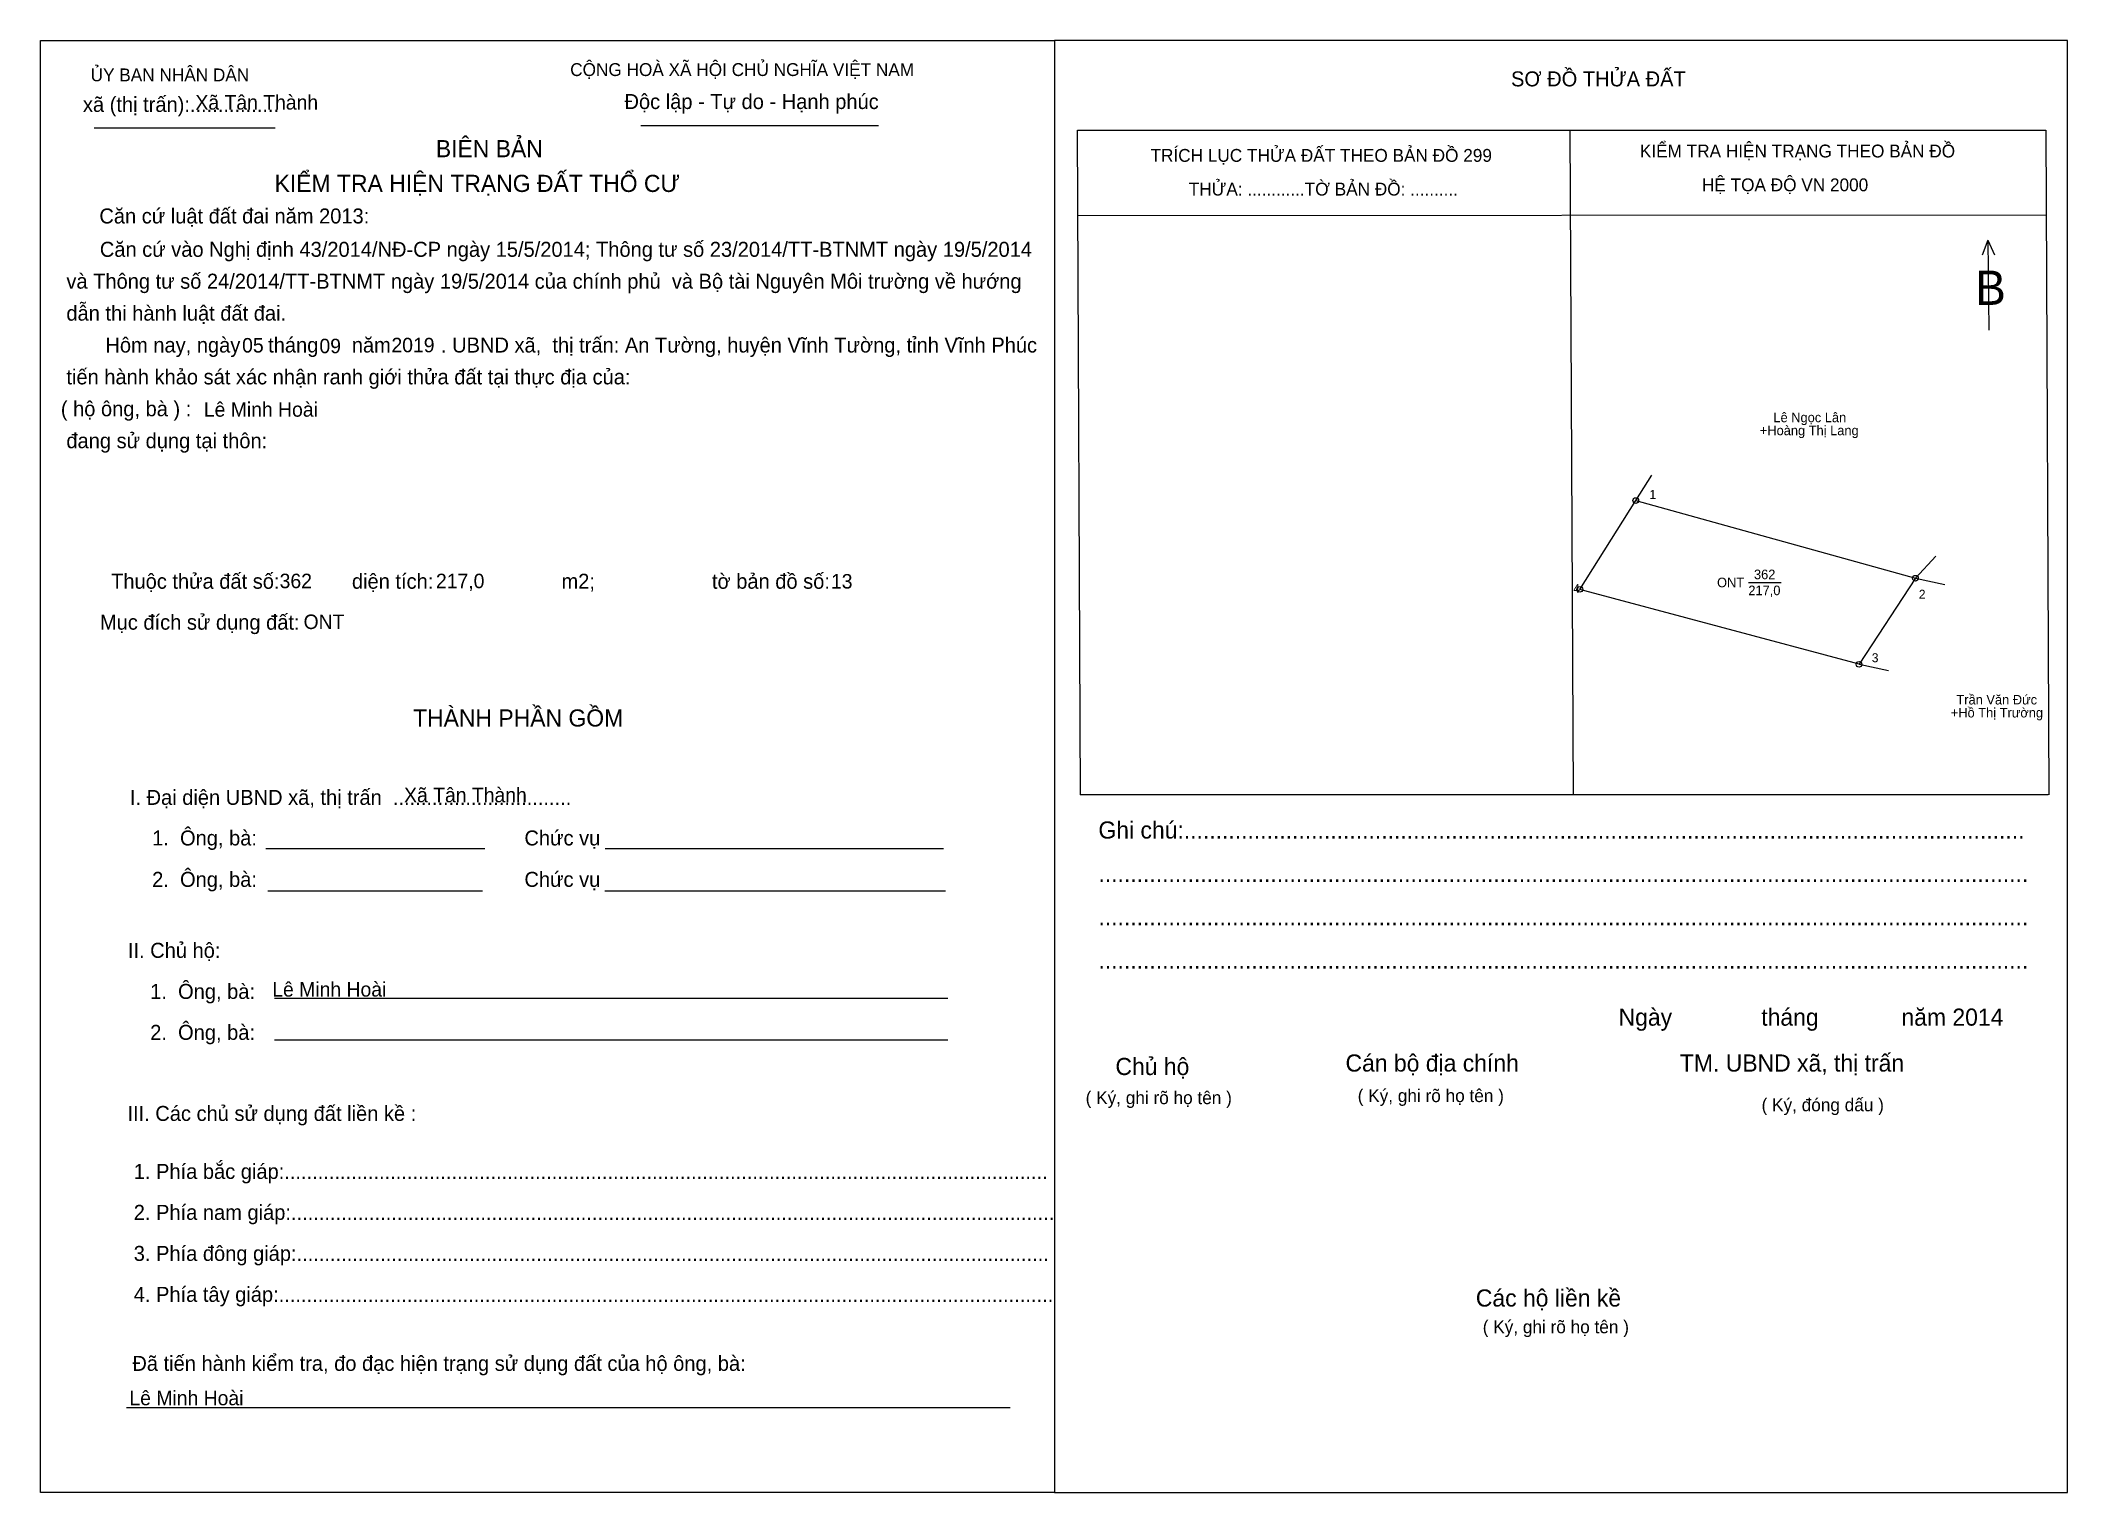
# Model space of a CAD drawing. Extents: x 540438 to 540614, y 1835144 to 1835270.
import ezdxf

# ---------------------------------------------------------------- set-up
doc = ezdxf.new("R2010")
doc.units = 0
for name, color, linetype in [('bbhtNoiDung', 7, 'Continuous'), ('bbhtTemplate', 7, 'Continuous'), ('CanhThua', 7, 'Continuous'), ('MocDinhThua', 7, 'Continuous'), ('NhanDiaChinhThua', 7, 'Continuous'), ('NhanTuCan', 7, 'Continuous'), ('RauThua', 7, 'Continuous'), ('SoHieuDinhThua', 7, 'Continuous')]:
    doc.layers.add(name, color=color, linetype=linetype)

msp = doc.modelspace()

# ---------------------------------------------------------------- linework, layer by layer
at = {"layer": 'bbhtTemplate'}
for p, q in [((540442.53, 1835262.34), (540458.26, 1835262.34)), ((540490.07, 1835262.55), (540510.71, 1835262.55)), ((540570.83, 1835262.13), (540571.12, 1835204.36)), ((540528.03, 1835254.71), (540612.19, 1835254.79)), ((540607.16, 1835252.57), (540606.66, 1835251.27)), ((540607.16, 1835252.57), (540607.75, 1835251.31)), ((540607.16, 1835252.57), (540607.24, 1835244.76)), ((540457.47, 1835199.7), (540476.51, 1835199.7)), ((540486.96, 1835199.7), (540516.37, 1835199.7)), ((540457.64, 1835196.01), (540476.3, 1835196.01)), ((540486.92, 1835196.01), (540516.54, 1835196.01)), ((540458.22, 1835186.66), (540516.75, 1835186.66)), ((540458.22, 1835183.05), (540516.75, 1835183.05)), ((540445.34, 1835151.08), (540522.16, 1835151.08))]:
    msp.add_line(p, q, dxfattribs=at)
for points in [[(540437.87, 1835143.7), (540437.87, 1835269.94), (540526.02, 1835269.94), (540526.02, 1835143.7)], [(540614.08, 1835143.7), (540614.08, 1835269.94), (540526.02, 1835269.94), (540526.02, 1835143.7)]]:
    msp.add_lwpolyline(points, close=True, dxfattribs=at)
for points in [[(540528.29, 1835204.36), (540528.03, 1835262.13), (540612.19, 1835262.13), (540612.45, 1835204.36)], [(540612.4, 1835204.36), (540528.24, 1835204.36)]]:
    msp.add_lwpolyline(points, dxfattribs=at)
at = {"layer": 'CanhThua'}
for p, q in [((540571.69, 1835222.22), (540576.55, 1835229.94)), ((540576.55, 1835229.94), (540600.86, 1835223.18)), ((540595.96, 1835215.7), (540571.69, 1835222.22)), ((540600.86, 1835223.18), (540595.96, 1835215.7))]:
    msp.add_line(p, q, dxfattribs=at)
at = {"layer": 'MocDinhThua'}
for centre in [(540576.55, 1835229.94), (540571.69, 1835222.22), (540600.86, 1835223.18), (540595.96, 1835215.7)]:
    msp.add_circle(centre, 0.25, dxfattribs=at)
at = {"layer": 'NhanDiaChinhThua'}
msp.add_line((540586.34, 1835222.82), (540589.2, 1835222.82), dxfattribs=at)
at = {"layer": 'RauThua'}
for p, q in [((540576.55, 1835229.94), (540577.94, 1835232.14)), ((540600.86, 1835223.18), (540602.64, 1835225.09)), ((540600.86, 1835223.18), (540603.41, 1835222.63)), ((540595.96, 1835215.7), (540598.51, 1835215.15))]:
    msp.add_line(p, q, dxfattribs=at)

# ---------------------------------------------------------------- texts
at = {"layer": 'bbhtNoiDung'}
for s, height, p in [('Xã Tân Thành', 1.2586, (540451.34, 1835263.93)), ('05', 1.259, (540455.4, 1835242.81)), ('09', 1.259, (540462.12, 1835242.75)), ('2019', 1.259, (540468.38, 1835242.83)), ('Lê Minh Hoài', 1.2586, (540452.07, 1835237.23)), ('362', 1.259, (540458.66, 1835222.32)), ('217,0', 1.259, (540472.25, 1835222.32)), ('13', 1.259, (540506.59, 1835222.29)), ('ONT', 1.259, (540460.74, 1835218.77)), ('Xã Tân Thành', 1.2586, (540469.48, 1835203.71)), ('Lê Minh Hoài', 1.2586, (540458.02, 1835186.81)), ('Lê Minh Hoài', 1.2586, (540445.6, 1835151.28))]:
    msp.add_text(s, height=height, dxfattribs=at).set_placement(p)
at = {"layer": 'bbhtTemplate'}
for s, height, p in [('CỘNG HOÀ XÃ HỘI CHỦ NGHĨA VIỆT NAM', 1.1177, (540483.92, 1835266.85)), ('ỦY BAN NHÂN DÂN', 1.1177, (540442.23, 1835266.39)), ('SƠ ĐỒ THỬA ĐẤT', 1.3039, (540565.71, 1835265.95)), ('xã (thị trấn):................', 1.3039, (540441.56, 1835263.73)), ('Độc lập - Tự do - Hạnh phúc', 1.3039, (540488.64, 1835263.98)), ('BIÊN BẢN', 1.49, (540472.24, 1835259.79)), ('TRÍCH LỤC THỬA ĐẤT THEO BẢN ĐỒ 299', 1.1177, (540534.37, 1835259.39)), ('KIỂM TRA HIỆN TRẠNG THEO BẢN ĐỒ', 1.1177, (540576.91, 1835259.77)), ('KIỂM TRA HIỆN TRẠNG ĐẤT THỔ CƯ', 1.4903, (540458.22, 1835256.77)), ('        THỬA: ............TỜ BẢN ĐỒ: ..........', 1.1177, (540534.37, 1835256.46)), ('             HỆ TỌA ĐỘ VN 2000', 1.1177, (540576.91, 1835256.83)), ('Căn cứ luật đất đai năm 2013:', 1.3039, (540442.99, 1835254.03)), ('       Căn cứ vào Nghị định 43/2014/NĐ-CP ngày 15/5/2014; Thông tư số 23/2014/TT-BTNMT ngày 19/5/2014', 1.30386, (540439.64, 1835251.13)), (' và Thông tư số 24/2014/TT-BTNMT ngày 19/5/2014 của chính phủ  và Bộ tài Nguyên Môi trường về hướng', 1.3039, (540439.64, 1835248.36)), ('B', 2.98, (540606.07, 1835246.95)), (' dẫn thi hành luật đất đai.', 1.3039, (540439.64, 1835245.58)), ('        Hôm nay, ngày     tháng      năm         . UBND xã,  thị trấn: An Tường, huyện Vĩnh Tường, tỉnh Vĩnh Phúc', 1.30386, (540439.64, 1835242.81)), (' tiến hành khảo sát xác nhận ranh giới thửa đất tại thực địa của:', 1.3039, (540439.64, 1835240.04)), ('( hộ ông, bà ) :', 1.3039, (540439.64, 1835237.27)), (' đang sử dụng tại thôn:', 1.3039, (540439.64, 1835234.49)), ('  Thuộc thửa đất số:             diện tích:                       m2;                     tờ bản đồ số:', 1.30386, (540443.04, 1835222.27)), ('Mục đích sử dụng đất:', 1.3039, (540443.04, 1835218.71)), ('THÀNH PHẦN GỒM', 1.4903, (540470.26, 1835210.29)), ('I. Đại diện UBND xã, thị trấn  ................................', 1.3039, (540445.64, 1835203.48)), ('    1.  Ông, bà:                                                Chức vụ', 1.3039, (540445.64, 1835199.95)), ('Ghi chú:....................................................................................................................................', 1.49028, (540529.84, 1835200.55)), ('    2.  Ông, bà:                                                Chức vụ', 1.3039, (540445.64, 1835196.35)), ('..................................................................................................................................................', 1.49028, (540529.84, 1835196.78)), ('..................................................................................................................................................', 1.49028, (540529.84, 1835193)), ('II. Chủ hộ:', 1.3039, (540445.47, 1835190.18)), ('..................................................................................................................................................', 1.49028, (540529.84, 1835189.23)), ('    1.  Ông, bà:', 1.3039, (540445.47, 1835186.61)), ('Ngày              tháng             năm 2014', 1.4903, (540575.06, 1835184.28)), ('    2.  Ông, bà:', 1.3039, (540445.47, 1835183.05)), ('Chủ hộ', 1.49, (540531.32, 1835179.99)), ('Cán bộ địa chính', 1.4903, (540551.32, 1835180.29)), ('TM. UBND xã, thị trấn', 1.4903, (540580.39, 1835180.29)), ('( Ký, ghi rõ họ tên )', 1.1177, (540528.73, 1835177.46)), ('( Ký, ghi rõ họ tên )', 1.1177, (540552.38, 1835177.64)), ('( Ký, đóng dấu )', 1.1177, (540587.49, 1835176.84)), ('III. Các chủ sử dụng đất liền kề :', 1.3039, (540445.43, 1835176)), ('    1. Phía bắc giáp:.........................................................................................................................................', 1.30386, (540444.04, 1835170.96)), ('    2. Phía nam giáp:.........................................................................................................................................', 1.30386, (540444.04, 1835167.4)), ('    3. Phía đông giáp:.......................................................................................................................................', 1.30386, (540444.04, 1835163.83)), ('    4. Phía tây giáp:...........................................................................................................................................', 1.30386, (540444.04, 1835160.27)), ('Các hộ liền kề', 1.4903, (540562.65, 1835159.86)), ('( Ký, ghi rõ họ tên )', 1.1177, (540563.25, 1835157.54)), ('    Đã tiến hành kiểm tra, đo đạc hiện trạng sử dụng đất của hộ ông, bà:', 1.3039, (540443.92, 1835154.27))]:
    msp.add_text(s, height=height, dxfattribs=at).set_placement(p)
at = {"layer": 'NhanDiaChinhThua'}
for s, p in [('362', (540586.83, 1835223.1)), ('ONT', (540583.62, 1835222.4)), ('217,0', (540586.34, 1835221.71))]:
    msp.add_text(s, height=0.834, dxfattribs=at).set_placement(p)
at = {"layer": 'NhanTuCan'}
for s, p in [('+Hoàng Thị Lang', (540587.34, 1835235.62)), ('Lê Ngọc Lân', (540588.52, 1835236.75)), ('+Hồ Thị Trường', (540603.94, 1835211.08)), ('Trần Văn Đức', (540604.43, 1835212.21))]:
    msp.add_text(s, height=0.8343, dxfattribs=at).set_placement(p)
at = {"layer": 'SoHieuDinhThua'}
for s, p in [('1', (540577.74, 1835230.08)), ('4', (540571.12, 1835221.91)), ('2', (540601.16, 1835221.4)), ('3', (540597.07, 1835215.88))]:
    msp.add_text(s, height=0.782, dxfattribs=at).set_placement(p)

doc.saveas('drawing.dxf')
